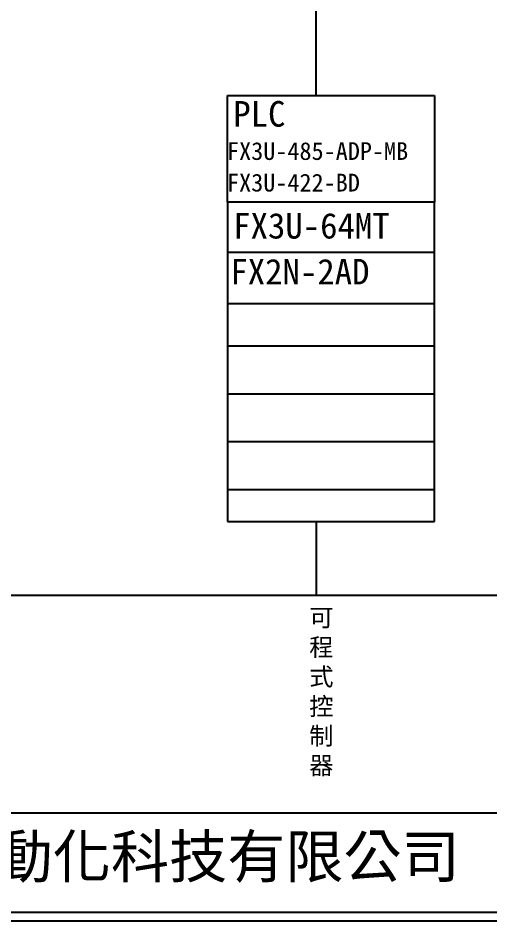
# Model space of a CAD drawing. Extents: x 10 to 297, y 3 to 207.
# Drawn here: x 76.4 to 142.9, y 3 to 130.2 of the extents above; entities that cross this region are included whole.
import ezdxf

# ---------------------------------------------------------------- set-up
doc = ezdxf.new("R2010")
doc.units = 0
doc.layers.get('0').update_dxf_attribs({"linetype": 'CONTINUOUS'})
doc.layers.add('圖框層', color=7, linetype='CONTINUOUS')
doc.layers.add('標尺寸層', color=3, linetype='CONTINUOUS')
doc.styles.add('CNS', font='romanc.shx', dxfattribs={"bigfont": 'chineset.shx'})
doc.styles.add('STSL', font='kaiu.ttf')

msp = doc.modelspace()

# ---------------------------------------------------------------- linework, layer by layer
for p, q in [((105.93, 119.28), (135.06, 119.28)), ((105.93, 104.28), (105.93, 119.28)), ((135.06, 119.28), (135.06, 104.28)), ((135.06, 104.28), (105.93, 104.28)), ((105.93, 104.28), (105.93, 95.28)), ((135.06, 95.28), (135.06, 104.28)), ((106.03, 97.21), (135.06, 97.21)), ((105.93, 95.28), (105.93, 86.28)), ((135.06, 86.28), (135.06, 95.28)), ((105.93, 90.01), (135.06, 90.01)), ((105.93, 86.28), (105.93, 77.28)), ((135.06, 77.28), (135.06, 86.28)), ((105.93, 84.02), (135.06, 84.02)), ((105.93, 77.28), (105.93, 68.28)), ((105.93, 77.28), (135.06, 77.28)), ((135.06, 68.28), (135.06, 77.28)), ((105.93, 70.53), (135.06, 70.53)), ((105.93, 68.28), (105.93, 59.28)), ((135.06, 59.28), (135.06, 68.28)), ((105.93, 63.79), (135.06, 63.79)), ((105.93, 59.28), (135.06, 59.28)), ((52.98, 48.91), (291.46, 48.91))]:
    msp.add_line(p, q)
at = {"layer": '圖框層', "color": 7}
for p, q in [((11.25, 18.25), (295.75, 18.25)), ((11.25, 4.25), (295.75, 4.25)), ((10, 3), (297, 3))]:
    msp.add_line(p, q, dxfattribs=at)
at = {"layer": '標尺寸層', "color": 7}
for p, q in [((118.43, 119.28), (118.43, 139.12)), ((118.43, 59.28), (118.43, 48.91))]:
    msp.add_line(p, q, dxfattribs=at)

# ---------------------------------------------------------------- texts
at = {"layer": '圖框層', "color": 4, "style": 'STSL'}
for s, height, p in [('PLC', 3.6, (106.74, 114.91)), ('FX3U-485-ADP-MB', 2.5, (105.86, 110.22)), ('FX3U-422-BD', 2.5, (105.86, 105.77)), ('FX3U-64MT', 3.6, (106.73, 99.14)), ('FX2N-2AD', 3.6, (106.33, 92.68)), ('泓陞自動化科技有限公司', 6, (48.6, 9.08))]:
    msp.add_text(s, height=height, dxfattribs=at).set_placement(p)
at = {"layer": '標尺寸層', "color": 7, "insert": (117.44, 46.99), "char_height": 2.5, "width": 5.4243, "attachment_point": 1, "style": 'CNS'}
msp.add_mtext('{\\fDFKai-SB|b0|i0|c136|p65;可程式控制器}', dxfattribs=at)

doc.saveas('drawing.dxf')
